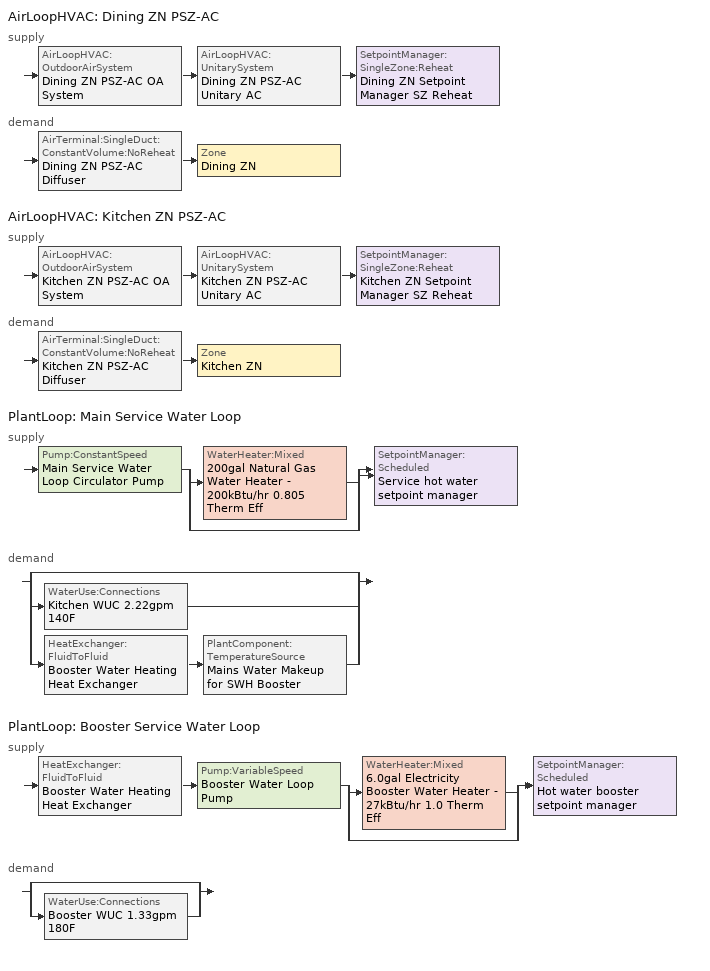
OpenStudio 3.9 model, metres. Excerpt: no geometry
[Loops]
AirLoopHVAC 'Dining ZN PSZ-AC'
 supply: AirLoopHVAC:OutdoorAirSystem 'Dining ZN PSZ-AC OA System' > AirLoopHVAC:UnitarySystem 'Dining ZN PSZ-AC Unitary AC' > SetpointManager:SingleZone:Reheat 'Dining ZN Setpoint Manager SZ Reheat'
 demand: AirTerminal:SingleDuct:ConstantVolume:NoReheat 'Dining ZN PSZ-AC Diffuser' > Zone 'Dining ZN'
AirLoopHVAC 'Kitchen ZN PSZ-AC'
 supply: AirLoopHVAC:OutdoorAirSystem 'Kitchen ZN PSZ-AC OA System' > AirLoopHVAC:UnitarySystem 'Kitchen ZN PSZ-AC Unitary AC' > SetpointManager:SingleZone:Reheat 'Kitchen ZN Setpoint Manager SZ Reheat'
 demand: AirTerminal:SingleDuct:ConstantVolume:NoReheat 'Kitchen ZN PSZ-AC Diffuser' > Zone 'Kitchen ZN'
PlantLoop 'Main Service Water Loop'
 supply: Pump:ConstantSpeed 'Main Service Water Loop Circulator Pump' > split
  | WaterHeater:Mixed '200gal Natural Gas Water Heater - 200kBtu/hr 0.805 Therm Eff'
  | bypass
  join > SetpointManager:Scheduled 'Service hot water setpoint manager'
 demand: split
  | bypass
  | WaterUse:Connections 'Kitchen WUC 2.22gpm 140F'
  | HeatExchanger:FluidToFluid 'Booster Water Heating Heat Exchanger' > PlantComponent:TemperatureSource 'Mains Water Makeup for SWH Booster'
PlantLoop 'Booster Service Water Loop'
 supply: HeatExchanger:FluidToFluid 'Booster Water Heating Heat Exchanger' > Pump:VariableSpeed 'Booster Water Loop Pump' > split
  | WaterHeater:Mixed '6.0gal Electricity Booster Water Heater - 27kBtu/hr 1.0 Therm Eff'
  | bypass
  join > SetpointManager:Scheduled 'Hot water booster setpoint manager'
 demand: split
  | bypass
  | WaterUse:Connections 'Booster WUC 1.33gpm 180F'
[Sizing:Zone] Zone Cooling Design Supply Air Temperature Input Method=SupplyAirTemperature; Zone Cooling Design Supply Air Temperature {C}=12.7778; Zone Cooling Design Supply Air Temperature Difference {deltaC}=11.11; Zone Heating Design Supply Air Temperature Input Method=SupplyAirTemperature; Zone Heating Design Supply Air Temperature {C}=50; Zone Heating Design Supply Air Temperature Difference {deltaC}=11.11; Zone Cooling Design Supply Air Humidity Ratio {kg-H2O/kg-air}=0.0085; Zone Heating Design Supply Air Humidity Ratio {kg-H2O/kg-air}=0.008; Cooling Design Air Flow Method=DesignDayWithLimit; Heating Design Air Flow Method=DesignDay; Heating Maximum Air Flow Fraction=1; Account for Dedicated Outdoor Air System=No; Dedicated Outdoor Air System Control Strategy=NeutralSupplyAir; Dedicated Outdoor Air Low Setpoint Temperature for Design {C}=autosize; Dedicated Outdoor Air High Setpoint Temperature for Design {C}=autosize; Zone Load Sizing Method=Sensible Load Only No Latent Load; Zone Latent Cooling Design Supply Air Humidity Ratio Input Method=HumidityRatioDifference; Zone Cooling Design Supply Air Humidity Ratio Difference {kgWater/kgDryAir}=0.005; Zone Latent Heating Design Supply Air Humidity Ratio Input Method=HumidityRatioDifference; Zone Humidification Design Supply Air Humidity Ratio Difference {kgWater/kgDryAir}=0.005; Sizing Option=Coincident
Name | Cooling Minimum Air Flow per Zone Floor Area {m3/s-m2}
Dining ZN | 0.00711155
Kitchen ZN | 0
[Zone equipment]
Dining ZN: Dining ZN PSZ-AC Diffuser, Dining ZN Exhaust Fan
Kitchen ZN: Kitchen ZN PSZ-AC Diffuser, Kitchen ZN Exhaust Fan
[AirLoopHVAC] Availability Schedule=RestaurantSitDown HVACOperationSchd; Design Supply Air Flow Rate {m3/s}=autosize; Design Return Air Flow Fraction of Supply Air Flow=1
Dining ZN PSZ-AC; Kitchen ZN PSZ-AC
[Sizing:System] Type of Load to Size On=Sensible; Design Outdoor Air Flow Rate {m3/s}=Autosize; Central Heating Maximum System Air Flow Ratio=1; Preheat Design Temperature {C}=7.22222; Preheat Design Humidity Ratio {kg-H2O/kg-Air}=0.008; Precool Design Temperature {C}=12.7778; Precool Design Humidity Ratio {kg-H2O/kg-Air}=0.008; Central Cooling Design Supply Air Temperature {C}=12.7778; Central Heating Design Supply Air Temperature {C}=50; Sizing Option=Coincident; 100% Outdoor Air in Cooling=No; 100% Outdoor Air in Heating=No; Central Cooling Design Supply Air Humidity Ratio {kg-H2O/kg-Air}=0.0085; Central Heating Design Supply Air Humidity Ratio {kg-H2O/kg-Air}=0.008; Cooling Design Air Flow Method=DesignDay; Heating Design Air Flow Method=DesignDay; System Outdoor Air Method=ZoneSum; Zone Maximum Outdoor Air Fraction=1; Cooling Supply Air Flow Rate Per Floor Area {m3/s-m2}=0.00996765; Cooling Fraction of Autosized Cooling Supply Air Flow Rate=1; Cooling Supply Air Flow Rate Per Unit Cooling Capacity {m3/s-W}=3.94755e-05; Heating Supply Air Flow Rate Per Floor Area {m3/s-m2}=0.00996765; Heating Fraction of Autosized Heating Supply Air Flow Rate=1; Heating Fraction of Autosized Cooling Supply Air Flow Rate=1; Heating Supply Air Flow Rate Per Unit Heating Capacity {m3/s-W}=3.15882e-05; Cooling Design Capacity Method=CoolingDesignCapacity; Cooling Design Capacity {W}=autosize; Cooling Design Capacity Per Floor Area {W/m2}=234.7; Fraction of Autosized Cooling Design Capacity=1; Heating Design Capacity Method=HeatingDesignCapacity; Heating Design Capacity {W}=autosize; Heating Design Capacity Per Floor Area {W/m2}=157; Fraction of Autosized Heating Design Capacity=1; Central Cooling Capacity Control Method=OnOff; Occupant Diversity=autosize
Dining ZN PSZ-AC; Kitchen ZN PSZ-AC
[SetpointManager:SingleZone:Reheat] Minimum Supply Air Temperature {C}=12.7778; Maximum Supply Air Temperature {C}=50
Name | Control Zone | Setpoint Node or NodeList
Dining ZN Setpoint Manager SZ Reheat | Dining ZN | Dining ZN PSZ-AC Supply Outlet Node
Kitchen ZN Setpoint Manager SZ Reheat | Kitchen ZN | Kitchen ZN PSZ-AC Supply Outlet Node
[Coil:Heating:Gas] Availability Schedule=Always On Discrete; Gas Burner Efficiency=0.793; Nominal Capacity {W}=AutoSize; On Cycle Parasitic Electric Load {W}=0; Off Cycle Parasitic Gas Load {W}=0
Dining ZN PSZ-AC Gas Htg Coil 837kBtu/hr 0.8 Combustion Eff; Kitchen ZN PSZ-AC Gas Htg Coil 484kBtu/hr 0.8 Combustion Eff
[Coil:Heating:Electric] Availability Schedule=Always Off Discrete; Efficiency=1; Nominal Capacity {W}=0
Dining ZN PSZ-AC No Heat; Kitchen ZN PSZ-AC No Heat
[Coil:Cooling:DX:TwoSpeed] Availability Schedule=Always On Discrete; Rated High Speed Total Cooling Capacity {W}=Autosize; Rated High Speed Sensible Heat Ratio=Autosize; Rated High Speed Air Flow Rate {m3/s}=Autosize; Rated High Speed Evaporator Fan Power Per Volume Flow Rate 2017 {W/(m3/s)}=773.3; Rated High Speed Evaporator Fan Power Per Volume Flow Rate 2023 {W/(m3/s)}=934.4; Unit Internal Static Air Pressure {Pa}=773.3; Total Cooling Capacity Function of Temperature Curve=CoilClgDXQRatio_fTwbToadbSI; Total Cooling Capacity Function of Flow Fraction Curve=CoilClgDXSnglQRatio_fCFMRatio; Energy Input Ratio Function of Temperature Curve=CoilClgDXEIRRatio_fTwbToadbSI; Energy Input Ratio Function of Flow Fraction Curve=CoilClgDXSnglEIRRatio_fCFMRatio; Part Load Fraction Correlation Curve=CoilClgDXEIRRatio_fQFrac; Rated Low Speed Total Cooling Capacity {W}=Autosize; Rated Low Speed Sensible Heat Ratio=0.69; Rated Low Speed Air Flow Rate {m3/s}=Autosize; Rated Low Speed Evaporator Fan Power Per Volume Flow Rate 2017 {W/(m3/s)}=773.3; Rated Low Speed Evaporator Fan Power Per Volume Flow Rate 2023 {W/(m3/s)}=934.4; Low Speed Total Cooling Capacity Function of Temperature Curve=CoilClgDXQRatio_fTwbToadbSI; Low Speed Energy Input Ratio Function of Temperature Curve=CoilClgDXEIRRatio_fTwbToadbSI; Condenser Type=AirCooled; Minimum Outdoor Dry-Bulb Temperature for Compressor Operation {C}=-25; High Speed Evaporative Condenser Effectiveness=0.9; High Speed Evaporative Condenser Air Flow Rate {m3/s}=Autosize; High Speed Evaporative Condenser Pump Rated Power Consumption {W}=Autosize; Low Speed Evaporative Condenser Effectiveness=0.9; Low Speed Evaporative Condenser Air Flow Rate {m3/s}=Autosize; Low Speed Evaporative Condenser Pump Rated Power Consumption {W}=Autosize; Basin Heater Capacity {W/K}=10; Basin Heater Setpoint Temperature {C}=2
Name | Rated High Speed COP {W/W} | Rated Low Speed COP {W/W}
Dining ZN PSZ-AC 2spd DX AC Clg Coil 348kBtu/hr 9.3EER | 3.23359 | 3.23359
Kitchen ZN PSZ-AC 2spd DX AC Clg Coil 168kBtu/hr 9.5EER | 3.3002 | 3.3002
[Fan:OnOff] Availability Schedule=Always On Discrete; Maximum Flow Rate {m3/s}=autosize; Motor In Airstream Fraction=1
Name | Fan Total Efficiency | Pressure Rise {Pa} | Motor Efficiency | Fan Power Ratio Function of Speed Ratio Curve | Fan Efficiency Ratio Function of Speed Ratio Curve
Dining ZN PSZ-AC Fan | 0.58175 | 1110.94 | 0.895 | Fan On Off Power Curve | Fan On Off Efficiency Curve
Kitchen ZN PSZ-AC Fan | 0.56875 | 622.722 | 0.875 | Fan On Off Power Curve 1 | Fan On Off Efficiency Curve 1
[AirLoopHVAC:UnitarySystem] Control Type=Load; Dehumidification Control Type=None; Availability Schedule=RestaurantSitDown HVACOperationSchd; Fan Placement=DrawThrough; Supply Air Fan Operating Mode Schedule=RestaurantSitDown HVACOperationSchd; DX Heating Coil Sizing Ratio=1; Use DOAS DX Cooling Coil=No; DOAS DX Cooling Coil Leaving Minimum Air Temperature {C}=2; Latent Load Control=SensibleOnlyLoadControl; Supply Air Flow Rate Method During Cooling Operation=SupplyAirFlowRate; Supply Air Flow Rate During Cooling Operation {m3/s}=Autosize; Supply Air Flow Rate Method During Heating Operation=SupplyAirFlowRate; Supply Air Flow Rate During Heating Operation {m3/s}=Autosize; Supply Air Flow Rate Method When No Cooling or Heating is Required=None; No Load Supply Air Flow Rate Control Set To Low Speed=Yes; Maximum Supply Air Temperature {C}=80; Maximum Outdoor Dry-Bulb Temperature for Supplemental Heater Operation {C}=21; Ancilliary On-Cycle Electric Power {W}=0; Ancilliary Off-Cycle Electric Power {W}=0
Name | Controlling Zone or Thermostat Location | Supply Fan | Heating Coil | Cooling Coil | Supplemental Heating Coil
Dining ZN PSZ-AC Unitary AC | Dining ZN | Dining ZN PSZ-AC Fan | Dining ZN PSZ-AC Gas Htg Coil 837kBtu/hr 0.8 Combustion Eff | Dining ZN PSZ-AC 2spd DX AC Clg Coil 348kBtu/hr 9.3EER | Dining ZN PSZ-AC No Heat
Kitchen ZN PSZ-AC Unitary AC | Kitchen ZN | Kitchen ZN PSZ-AC Fan | Kitchen ZN PSZ-AC Gas Htg Coil 484kBtu/hr 0.8 Combustion Eff | Kitchen ZN PSZ-AC 2spd DX AC Clg Coil 168kBtu/hr 9.5EER | Kitchen ZN PSZ-AC No Heat
[Controller:OutdoorAir] Minimum Outdoor Air Flow Rate {m3/s}=autosize; Maximum Outdoor Air Flow Rate {m3/s}=Autosize; Economizer Control Type=NoEconomizer; Economizer Control Action Type=ModulateFlow; Economizer Maximum Limit Dry-Bulb Temperature {C}=28; Economizer Maximum Limit Enthalpy {J/kg}=64000; Lockout Type=LockoutWithCompressor; Minimum Limit Type=FixedMinimum; Minimum Outdoor Air Schedule=Always On Discrete; High Humidity Control=No; High Humidity Outdoor Air Flow Ratio=1; Control High Indoor Humidity Based on Outdoor Humidity Ratio=Yes; Heat Recovery Bypass Control Type=BypassWhenWithinEconomizerLimits; Economizer Operation Staging=InterlockedWithMechanicalCooling
Name | Maximum Fraction of Outdoor Air Schedule | Controller Mechanical Ventilation
Dining ZN PSZ-AC OA System Controller | ems_Dining_ZN_PSZ_AC_maxOASch | Controller Mechanical Ventilation 1
Kitchen ZN PSZ-AC OA System Controller | ems_Kitchen_ZN_PSZ_AC_maxOASch | Controller Mechanical Ventilation 2
[Controller:MechanicalVentilation] Availability Schedule=Always On Discrete
Controller Mechanical Ventilation 1; Controller Mechanical Ventilation 2
[AirLoopHVAC:OutdoorAirSystem]
Name | Controller
Dining ZN PSZ-AC OA System | Dining ZN PSZ-AC OA System Controller
Kitchen ZN PSZ-AC OA System | Kitchen ZN PSZ-AC OA System Controller
[AirTerminal:SingleDuct:ConstantVolume:NoReheat] Availability Schedule=Always On Discrete; Maximum Air Flow Rate {m3/s}=AutoSize
Dining ZN PSZ-AC Diffuser; Kitchen ZN PSZ-AC Diffuser
[Fan:ZoneExhaust] Availability Schedule=RestaurantSitDown HVACOperationSchd; System Availability Manager Coupling Mode=Decoupled
Name | Fan Total Efficiency | Pressure Rise {Pa} | Maximum Flow Rate {m3/s}
Dining ZN Exhaust Fan | 1 | 0 | 2.644
Kitchen ZN Exhaust Fan | 0.389162 | 124.544 | 2.83169
[Refrigeration:System]
RefrSystem - Restaurant: Refrigeration Condenser=Refrigeration Condenser Air Cooled 1; Minimum Condensing Temperature {C}=21; Refrigeration System Working Fluid Type=R404a; Suction Temperature Control Type=ConstantSuctionTemperature; Suction Piping Zone=Kitchen ZN
[Refrigeration:Case]
Case Full Service Restaurant: Availability Schedule=Always On Discrete; Zone=Kitchen ZN; Rated Ambient Temperature {C}=23.8889; Rated Ambient Relative Humidity {percent}=55; Rated Total Cooling Capacity per Unit Length {W/m}=734; Rated Latent Heat Ratio=0.08; Rated Runtime Fraction=0.85; Case Length {m}=3.05; Case Operating Temperature {C}=2; Latent Case Credit Curve Type=CaseTemperatureMethod; Latent Case Credit Curve=Refrigeration Case Latent Credit Curve; Standard Case Fan Power per Unit Length {W/m}=66; Operating Case Fan Power per Unit Length {W/m}=66; Standard Case Lighting Power per Unit Length {W/m}=33; Installed Case Lighting Power per Unit Length {W/m}=33; Case Lighting Schedule=RestaurantSitDown BLDG_LIGHT_KITCHEN_SCH_2004_2007; Fraction of Lighting Energy to Case=1; Anti-Sweat Heater Control Type=None; Humidity at Zero Anti-Sweat Heater Energy {percent}=0; Case Height {m}=1.5; Fraction of Anti-Sweat Heater Energy to Case=0.2; Case Defrost Power per Unit Length {W/m}=0; Case Defrost Type=None; Case Defrost Schedule=Case Full Service Restaurant Defrost; Case Defrost Drip-Down Schedule=Case Full Service Restaurant Defrost 1; Defrost Energy Correction Curve Type=None; Under Case HVAC Return Air Fraction=0.05; Refrigerated Case Restocking Schedule=RestaurantSitDown Kitchen_Case:2_SELFCONTAINEDDISPLAYCASE_CaseStockingSched; Case Credit Fraction Schedule=Case Full Service Restaurant Case Credit; Design Evaporator Temperature or Brine Inlet Temperature {C}=-5.56
[Refrigeration:WalkIn]
Walk-In Full Service Restaurant: Availability Schedule=Always On Discrete; Rated Coil Cooling Capacity {W}=1678.72; Operating Temperature {C}=-23; Rated Cooling Source Temperature {C}=-28.3333; Rated Total Heating Power {W}=0; Rated Cooling Coil Fan Power {W}=180.56; Rated Circulation Fan Power {W}=0; Rated Total Lighting Power {W}=80.52; Lighting Schedule=RestaurantSitDown BLDG_LIGHT_KITCHEN_SCH_2004_2007; Defrost Type=Electric; Defrost Control Type=TimeSchedule; Defrost Schedule=Walk-In Full Service Restaurant Defrost; Defrost Drip-Down Schedule=Walk-In Full Service Restaurant Defrost 1; Defrost Power {W}=2000.8; Temperature Termination Defrost Fraction to Ice=0.7; Restocking Schedule=RestaurantSitDown Kitchen_Case:1_WALKINFREEZER_WalkInStockingSched; Insulated Floor Surface Area {m2}=7.43224; Insulated Floor U-Value {W/m2-K}=0.207; WalkIn Zone Boundary 1=Refrigeration Walk In Zone Boundary 1
[Refrigeration:WalkIn:ZoneBoundary]
Refrigeration Walk In Zone Boundary 1: Zone=Kitchen ZN; Total Insulated Surface Area Facing Zone {m2}=43.4; Insulated Surface U-Value Facing Zone {W/m2-K}=0.235; Area of Stocking Doors Facing Zone {m2}=2; Height of Stocking Doors Facing Zone {m}=2; Stocking Door Opening Schedule Name Facing Zone=door_wi_sched; Stocking Door Opening Protection Type Facing Zone=StripCurtain
[Refrigeration:Condenser:AirCooled]
Refrigeration Condenser Air Cooled 1: Rated Effective Total Heat Rejection Rate Curve=Curve Linear 1; Rated Subcooling Temperature Difference {deltaC}=0; Condenser Fan Speed Control Type=Fixed; Rated Fan Power {W}=852.175; Minimum Fan Air Flow Ratio=0.1
[PlantLoop] Glycol Concentration=0; Plant Loop Volume {m3}=Autocalculate; Load Distribution Scheme=Optimal
Name | Maximum Loop Temperature {C} | Minimum Loop Temperature {C}
Main Service Water Loop | 82.2222 | 51.6667
Booster Service Water Loop
[Sizing:Plant] Loop Type=Heating; Loop Design Temperature Difference {deltaC}=5; Sizing Option=NonCoincident; Zone Timesteps in Averaging Window=1; Coincident Sizing Factor Mode=None
Name | Design Loop Exit Temperature {C}
Main Service Water Loop | 60
Booster Service Water Loop | 82.2222
[SetpointManager:Scheduled] Control Variable=Temperature
Name | Schedule | Setpoint Node or NodeList
Service hot water setpoint manager | Service Water Loop Temp - 140F | Main Service Water Loop Supply Outlet Node
Hot water booster setpoint manager | Service Water Booster Temp - 180F | Booster Service Water Loop Supply Outlet Node
[Pump:ConstantSpeed]
Main Service Water Loop Circulator Pump: Rated Flow Rate {m3/s}=autosize; Rated Pump Head {Pa}=29891; Rated Power Consumption {W}=autosize; Motor Efficiency=0.618812; Fraction of Motor Inefficiencies to Fluid Stream=0; Pump Control Type=Intermittent; Design Power Sizing Method=PowerPerFlowPerPressure; Design Electric Power per Unit Flow Rate {W/(m3/s)}=348701.1; Design Shaft Power per Unit Flow Rate per Unit Head {W-s/m3-Pa}=1.28205
[WaterHeater:Mixed] Deadband Temperature Difference {deltaC}=2; Heater Control Type=Cycle; Off Cycle Parasitic Heat Fraction to Tank=0; On Cycle Parasitic Heat Fraction to Tank=0; Ambient Temperature Indicator=ThermalZone; Ambient Temperature Thermal Zone=Kitchen ZN; Use Side Effectiveness=1; Source Side Effectiveness=1; Use Side Design Flow Rate {m3/s}=autosize; Source Side Design Flow Rate {m3/s}=autosize; Indirect Water Heating Recovery Time {hr}=1.5; Source Side Flow Control Mode=IndirectHeatPrimarySetpoint
Name | Tank Volume {m3} | Setpoint Temperature Schedule | Maximum Temperature Limit {C} | Heater Maximum Capacity {W} | Heater Fuel Type | Heater Thermal Efficiency | Off Cycle Parasitic Fuel Consumption Rate {W} | Off Cycle Parasitic Fuel Type | On Cycle Parasitic Fuel Consumption Rate {W} | On Cycle Parasitic Fuel Type | Off Cycle Loss Coefficient to Ambient Temperature {W/K} | On Cycle Loss Coefficient to Ambient Temperature {W/K}
200gal Natural Gas Water Heater - 200kBtu/hr 0.805 Therm Eff | 0.757082 | Service Water Loop Temp - 140F | 60 | 58614.2 | NaturalGas | 0.805128 | 1053.32 | NaturalGas | 1053.32 | NaturalGas | 9.66218 | 9.66218
6.0gal Electricity Booster Water Heater - 27kBtu/hr 1.0 Therm Eff | 0.0227125 | Service Water Loop Temp - 180F | 82.2222 | 7999.96 | Electricity | 1 | 0 | Electricity | 0 | Electricity | 2.26162 | 2.26162
[WaterHeater:Sizing] Design Mode=PeakDraw; Time Storage Can Meet Peak Draw {hr}=0.538503; Nominal Tank Volume for Autosizing Plant Connections {m3}=1
Name | Time for Tank Recovery {hr}
200gal Natural Gas Water Heater - 200kBtu/hr 0.805 Therm Eff | 0.5
6.0gal Electricity Booster Water Heater - 27kBtu/hr 1.0 Therm Eff | 1
[WaterUse:Equipment:Definition] Sensible Fraction Schedule=Fraction Sensible - 0.2; Latent Fraction Schedule=Fraction Latent - 0.05
Name | Peak Flow Rate {m3/s} | Target Temperature Schedule
Kitchen 2.216gpm 140F | 0.000139808 | Mixed Water At Faucet Temp - 140F
Booster 1.33gpm 180F | 8.391e-05 | Mixed Water At Faucet Temp - 180F
[WaterUse:Equipment] Flow Rate Fraction Schedule=RestaurantSitDown BLDG_SWH_SCH
Name | Water Use Equipment Definition
Kitchen Service Water Use 2.22gpm 140F | Kitchen 2.216gpm 140F
Booster Service Water Use 1.33gpm 180F | Booster 1.33gpm 180F
[WaterUse:Connections] Drain Water Heat Exchanger Type=None; Drain Water Heat Exchanger Destination=Plant
Name | Water Use Equipment Name 1
Kitchen WUC 2.22gpm 140F | Kitchen Service Water Use 2.22gpm 140F
Booster WUC 1.33gpm 180F | Booster Service Water Use 1.33gpm 180F
[Pump:VariableSpeed]
Booster Water Loop Pump: Rated Pump Head {Pa}=0; Rated Power Consumption {W}=0; Motor Efficiency=1; Coefficient 1 of the Part Load Performance Curve=0; Coefficient 2 of the Part Load Performance Curve=3.2485; Coefficient 3 of the Part Load Performance Curve=-4.7443; Coefficient 4 of the Part Load Performance Curve=2.5294; Minimum Flow Rate {m3/s}=0; Pump Control Type=Intermittent; Skin Loss Radiative Fraction=0.5; Design Power Sizing Method=PowerPerFlowPerPressure; Design Electric Power per Unit Flow Rate {W/(m3/s)}=348701.1; Design Shaft Power per Unit Flow Rate per Unit Head {W-s/m3-Pa}=1.28205; Design Minimum Flow Rate Fraction=0
[HeatExchanger:FluidToFluid]
Booster Water Heating Heat Exchanger: Loop Demand Side Design Flow Rate {m3/s}=autosize; Loop Supply Side Design Flow Rate {m3/s}=autosize; Heat Exchange Model Type=Ideal; Heat Exchanger U-Factor Times Area Value {W/K}=autosize; Control Type=UncontrolledOn; Minimum Temperature Difference to Activate Heat Exchanger {deltaC}=0.01; Heat Transfer Metering End Use Type=LoopToLoop; Component Override Cooling Control Temperature Mode=Loop; Sizing Factor=1; Operation Minimum Temperature Limit {C}=0; Operation Maximum Temperature Limit {C}=100
[PlantComponent:TemperatureSource]
Mains Water Makeup for SWH Booster: Design Volume Flow Rate {m3/s}=autosize; Temperature Specification Type=Scheduled; Source Temperature {C}=12.4667; Source Temperature Schedule=Booster Water Makeup Temperature
[Schedule:Constant]
Name | Value
Always On Discrete | 1
Always Off Discrete | 0
Booster Water Makeup Temperature | 12.4667
[Schedule:Ruleset]
Name | Default Day Schedule | Summer Design Day Schedule | Winter Design Day Schedule
RestaurantSitDown BLDG_LIGHT_KITCHEN_SCH_2004_2007 | RestaurantSitDown BLDG_LIGHT_KITCHEN_SCH_2004_2007 Default | RestaurantSitDown BLDG_LIGHT_KITCHEN_SCH_2004_2007 Summer Design Day | RestaurantSitDown BLDG_LIGHT_KITCHEN_SCH_2004_2007 Winter Design Day
RestaurantSitDown HVACOperationSchd | RestaurantSitDown HVACOperationSchd Default | RestaurantSitDown HVACOperationSchd Summer Design Day | RestaurantSitDown HVACOperationSchd Winter Design Day
RestaurantSitDown Kitchen_Case:2_SELFCONTAINEDDISPLAYCASE_CaseStockingSched | RestaurantSitDown Kitchen_Case:2_SELFCONTAINEDDISPLAYCASE_CaseStockingSched Default | RestaurantSitDown Kitchen_Case:2_SELFCONTAINEDDISPLAYCASE_CaseStockingSched Summer Design Day | RestaurantSitDown Kitchen_Case:2_SELFCONTAINEDDISPLAYCASE_CaseStockingSched Winter Design Day
Case Full Service Restaurant Defrost | Case Full Service Restaurant Defrost Default
Case Full Service Restaurant Defrost 1 | Case Full Service Restaurant Defrost Default 1
Case Full Service Restaurant Case Credit | Case Full Service Restaurant Case Credit Default
RestaurantSitDown Kitchen_Case:1_WALKINFREEZER_WalkInStockingSched | RestaurantSitDown Kitchen_Case:1_WALKINFREEZER_WalkInStockingSched Default | RestaurantSitDown Kitchen_Case:1_WALKINFREEZER_WalkInStockingSched Summer Design Day | RestaurantSitDown Kitchen_Case:1_WALKINFREEZER_WalkInStockingSched Winter Design Day
door_wi_sched | door_wi_sched Default
Walk-In Full Service Restaurant Defrost | Walk-In Full Service Restaurant Defrost Default
Walk-In Full Service Restaurant Defrost 1 | Walk-In Full Service Restaurant Defrost Default 1
Service Water Loop Temp - 140F | Service Water Loop Temp - 140F Default
RestaurantSitDown BLDG_SWH_SCH | RestaurantSitDown BLDG_SWH_SCH Default | RestaurantSitDown BLDG_SWH_SCH Summer Design Day | RestaurantSitDown BLDG_SWH_SCH Winter Design Day
Fraction Sensible - 0.2 | Fraction Sensible - 0.2 Default
Fraction Latent - 0.05 | Fraction Latent - 0.05 Default
Mixed Water At Faucet Temp - 140F | Mixed Water At Faucet Temp - 140F Default
Service Water Loop Temp - 180F | Service Water Loop Temp - 180F Default
Service Water Booster Temp - 180F | Service Water Booster Temp - 180F Default
Mixed Water At Faucet Temp - 180F | Mixed Water At Faucet Temp - 180F Default
ems_Dining_ZN_PSZ_AC_maxOASch | ems_Dining_ZN_PSZ_AC_maxOASch_Default
ems_Kitchen_ZN_PSZ_AC_maxOASch | ems_Kitchen_ZN_PSZ_AC_maxOASch_Default
[Schedule:Day]
RestaurantSitDown BLDG_LIGHT_KITCHEN_SCH_2004_2007 Default: No, 1, 0, 0.2, 6, 0, 0.15, 8, 0, 0.3, 10, 0, 0.5, 16, 0, 0.7, 22, 0, 0.6, 23, 0, 0.5, 24, 0, 0.3
RestaurantSitDown BLDG_LIGHT_KITCHEN_SCH_2004_2007 Sat Day: No, 1, 0, 0.2, 6, 0, 0.15, 8, 0, 0.3, 10, 0, 0.6, 17, 0, 0.8, 22, 0, 0.9, 23, 0, 0.5, 24, 0, 0.3
RestaurantSitDown BLDG_LIGHT_KITCHEN_SCH_2004_2007 Summer Design Day: No, 24, 0, 1
RestaurantSitDown BLDG_LIGHT_KITCHEN_SCH_2004_2007 Wkdy Day: No, 5, 0, 0.15, 6, 0, 0.2, 8, 0, 0.4, 10, 0, 0.6, 22, 0, 0.9, 23, 0, 0.5, 24, 0, 0.3
RestaurantSitDown BLDG_LIGHT_KITCHEN_SCH_2004_2007 Winter Design Day: No, 24, 0, 0
RestaurantSitDown HVACOperationSchd Default; RestaurantSitDown HVACOperationSchd Winter Design Day; RestaurantSitDown HVACOperationSchd Summer Design Day; RestaurantSitDown HVACOperationSchd Default|WntrDsn|SmrDsn|Sun|Wkdy Day: No, 1, 0, 1, 5, 0, 0, 24, 0, 1
RestaurantSitDown Kitchen_Case:2_SELFCONTAINEDDISPLAYCASE_CaseStockingSched Default; RestaurantSitDown Kitchen_Case:2_SELFCONTAINEDDISPLAYCASE_CaseStockingSched Winter Design Day; RestaurantSitDown Kitchen_Case:2_SELFCONTAINEDDISPLAYCASE_CaseStockingSched Summer Design Day: No, 6, 0, 0, 7, 0, 50, 9, 0, 70, 10, 0, 80, 11, 0, 70, 13, 0, 50, 14, 0, 80, 15, 0, 90, 16, 0, 80, 24, 0, 0
Case Full Service Restaurant Defrost Default; Case Full Service Restaurant Defrost Default 1: 0, 59, 1, 24, 0, 0
Case Full Service Restaurant Case Credit Default: 7, 0, 0.2, 21, 0, 0.4, 24, 0, 0.2
RestaurantSitDown Kitchen_Case:1_WALKINFREEZER_WalkInStockingSched Default: No, 4, 0, 0, 5, 0, 725, 6, 0, 417, 7, 0, 290, 24, 0, 0
RestaurantSitDown Kitchen_Case:1_WALKINFREEZER_WalkInStockingSched Winter Design Day; RestaurantSitDown Kitchen_Case:1_WALKINFREEZER_WalkInStockingSched Summer Design Day; RestaurantSitDown Kitchen_Case:1_WALKINFREEZER_WalkInStockingSched WntrDsn|SmrDsn|Wknd|Mon|Wed|Thu Day: No, 4, 0, 0, 5, 0, 125, 6, 0, 117, 7, 0, 90, 19, 0, 0, 20, 0, 125, 21, 0, 117, 22, 0, 90, 24, 0, 0
door_wi_sched Default: No, 6, 0, 0, 22, 0, 0.0625, 24, 0, 0
Walk-In Full Service Restaurant Defrost Default; Walk-In Full Service Restaurant Defrost Default 1: 0, 59, 1, 10, 0, 0, 10, 59, 1, 24, 0, 0
Service Water Loop Temp - 140F Default; Mixed Water At Faucet Temp - 140F Default: 24, 0, 60
RestaurantSitDown BLDG_SWH_SCH Default: No, 1, 0, 0.25, 6, 0, 0, 10, 0, 0.15, 12, 0, 0.5, 14, 0, 0.4, 17, 0, 0.3, 18, 0, 0.4, 20, 0, 0.5, 21, 0, 0.4, 22, 0, 0.5, 23, 0, 0.4, 24, 0, 0.2
RestaurantSitDown BLDG_SWH_SCH Summer Design Day; RestaurantSitDown BLDG_SWH_SCH SmrDsn|Wkdy Day: No, 1, 0, 0.2, 6, 0, 0, 7, 0, 0.15, 8, 0, 0.6, 9, 0, 0.55, 10, 0, 0.45, 11, 0, 0.4, 12, 0, 0.45, 13, 0, 0.4, 14, 0, 0.35, 17, 0, 0.3, 18, 0, 0.4, 19, 0, 0.55, 20, 0, 0.6, 21, 0, 0.5, 22, 0, 0.55, 23, 0, 0.45, 24, 0, 0.25
RestaurantSitDown BLDG_SWH_SCH Winter Design Day; RestaurantSitDown BLDG_SWH_SCH WntrDsn|Sat Day: No, 1, 0, 0.2, 6, 0, 0, 9, 0, 0.15, 10, 0, 0.5, 11, 0, 0.45, 13, 0, 0.5, 14, 0, 0.45, 16, 0, 0.4, 17, 0, 0.35, 18, 0, 0.4, 20, 0, 0.55, 21, 0, 0.5, 22, 0, 0.55, 23, 0, 0.4, 24, 0, 0.3
Fraction Sensible - 0.2 Default: 24, 0, 0.2
Fraction Latent - 0.05 Default: 24, 0, 0.05
Service Water Loop Temp - 180F Default; Service Water Booster Temp - 180F Default; Mixed Water At Faucet Temp - 180F Default: 24, 0, 82.2222
ems_Dining_ZN_PSZ_AC_maxOASch_Default; ems_Kitchen_ZN_PSZ_AC_maxOASch_Default: 24, 0, 0.7
[Schedule:Rule] Date Specification Type=DateRange; Start Month=1; Start Day=1; End Month=12; End Day=31
Name | Schedule Ruleset | Rule Order | Day Schedule | Apply Saturday | Apply Monday | Apply Tuesday | Apply Wednesday | Apply Thursday | Apply Friday | Apply Sunday
Schedule Rule 4 | RestaurantSitDown BLDG_LIGHT_KITCHEN_SCH_2004_2007 | 1 | RestaurantSitDown BLDG_LIGHT_KITCHEN_SCH_2004_2007 Sat Day | Yes
Schedule Rule 5 | RestaurantSitDown BLDG_LIGHT_KITCHEN_SCH_2004_2007 | 0 | RestaurantSitDown BLDG_LIGHT_KITCHEN_SCH_2004_2007 Wkdy Day |  | Yes | Yes | Yes | Yes | Yes
Schedule Rule 12 | RestaurantSitDown HVACOperationSchd | 0 | RestaurantSitDown HVACOperationSchd Default|WntrDsn|SmrDsn|Sun|Wkdy Day |  | Yes | Yes | Yes | Yes | Yes | Yes
Schedule Rule 14 | RestaurantSitDown Kitchen_Case:1_WALKINFREEZER_WalkInStockingSched | 0 | RestaurantSitDown Kitchen_Case:1_WALKINFREEZER_WalkInStockingSched WntrDsn|SmrDsn|Wknd|Mon|Wed|Thu Day | Yes | Yes |  | Yes | Yes |  | Yes
Schedule Rule 18 | RestaurantSitDown BLDG_SWH_SCH | 1 | RestaurantSitDown BLDG_SWH_SCH SmrDsn|Wkdy Day |  | Yes | Yes | Yes | Yes | Yes
Schedule Rule 19 | RestaurantSitDown BLDG_SWH_SCH | 0 | RestaurantSitDown BLDG_SWH_SCH WntrDsn|Sat Day | Yes
[Curve:Exponent] Coefficient1 Constant=1; Coefficient2 Constant=0; Coefficient3 Constant=0; Minimum Value of x=0; Maximum Value of x=1
Fan On Off Power Curve; Fan On Off Power Curve 1
[Curve:Cubic]
Name | Coefficient1 Constant | Coefficient2 x | Coefficient3 x**2 | Coefficient4 x**3 | Minimum Value of x | Maximum Value of x
Fan On Off Efficiency Curve; Fan On Off Efficiency Curve 1 | 1 | 0 | 0 | 0 | 0 | 1
Refrigeration Case Latent Credit Curve | 0.0265263 | 0.00107803 | 6.02558e-05 | 1.23732e-06 | -35 | 20
CoilClgDXEIRRatio_fQFrac | 0 | 5.1091 | -8.5515 | 4.4744 | 0.7 | 1
[Curve:Linear]
Curve Linear 1: Coefficient1 Constant=0; Coefficient2 x=636.438; Minimum Value of x=1.4; Maximum Value of x=33.3
[Curve:Biquadratic] Minimum Value of x=13.89; Maximum Value of x=25; Minimum Value of y=23.89; Maximum Value of y=46.11; Minimum Curve Output=0.77
Name | Coefficient1 Constant | Coefficient2 x | Coefficient3 x**2 | Coefficient4 y | Coefficient5 y**2 | Coefficient6 x*y | Maximum Curve Output
CoilClgDXQRatio_fTwbToadbSI | 0.86779 | 0.014245 | 0.000554 | -0.007569 | 3.2e-05 | -0.000191 | 1.29
CoilClgDXEIRRatio_fTwbToadbSI | 0.116709 | 0.028458 | -0.000411 | 0.021422 | 0.000162 | -0.00068 | 1.33
[Curve:Quadratic]
Name | Coefficient1 Constant | Coefficient2 x | Coefficient3 x**2 | Minimum Value of x | Maximum Value of x
CoilClgDXSnglQRatio_fCFMRatio | 0.8 | 0.2 | 0 | 0.5 | 1.5
CoilClgDXSnglEIRRatio_fCFMRatio | 1.156 | -0.1816 | 0.0256 | 0 | 1
